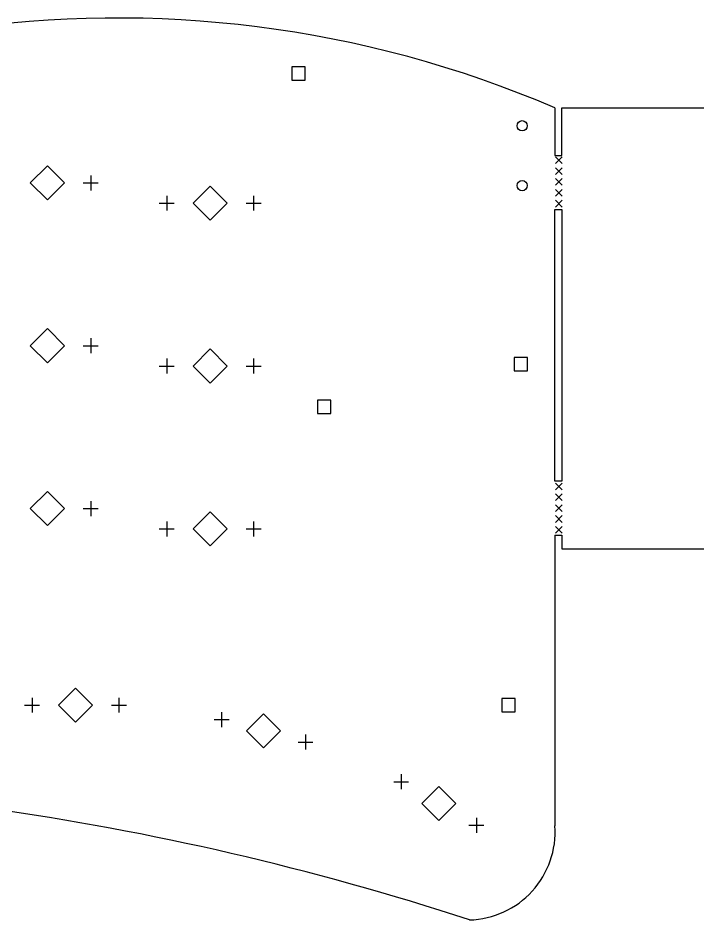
# Model space of a CAD drawing. Extents: x 1.3 to 13.6, y -7 to -2.1.
# Drawn here: x 4.245 to 7.377, y -6.209 to -2.055 of the extents above; entities that cross this region are included whole.
import ezdxf

# ---------------------------------------------------------------- set-up
doc = ezdxf.new("R2010")
doc.units = 0
doc.header["$MEASUREMENT"] = 0
doc.layers.add('BLACK', color=7, linetype='CONTINUOUS')

msp = doc.modelspace()

# ---------------------------------------------------------------- linework, layer by layer
at = {"layer": 'BLACK', "linetype": 'CONTINUOUS'}
for p, q in [((5.56785, -2.28049), (5.5066, -2.28049)), ((5.5066, -2.28049), (5.5066, -2.34174)), ((5.56785, -2.34174), (5.56785, -2.28049)), ((5.5066, -2.34174), (5.56785, -2.34174)), ((6.71833, -2.46859), (6.71833, -2.68733)), ((6.74957, -2.46859), (7.49953, -2.46859)), ((6.74957, -2.68733), (6.74957, -2.46859)), ((6.71833, -2.68733), (6.74957, -2.68733)), ((6.72072, -2.69434), (6.75172, -2.72534)), ((6.75172, -2.69434), (6.72072, -2.72534)), ((4.37974, -2.73557), (4.30124, -2.81407)), ((4.45824, -2.81407), (4.37974, -2.73557)), ((4.57974, -2.77962), (4.57974, -2.84852)), ((6.72072, -2.74434), (6.75172, -2.77534)), ((6.75172, -2.74434), (6.72072, -2.77534)), ((4.30124, -2.81407), (4.37974, -2.89257)), ((4.37974, -2.89257), (4.45824, -2.81407)), ((4.5453, -2.81407), (4.61419, -2.81407)), ((6.72072, -2.79434), (6.75172, -2.82534)), ((6.75172, -2.79434), (6.72072, -2.82534)), ((5.12974, -2.82907), (5.05124, -2.90757)), ((5.20824, -2.90757), (5.12974, -2.82907)), ((6.72072, -2.84434), (6.75172, -2.87534)), ((6.75172, -2.84434), (6.72072, -2.87534)), ((4.8953, -2.90757), (4.96419, -2.90757)), ((4.92974, -2.87312), (4.92974, -2.94202)), ((5.05124, -2.90757), (5.12974, -2.98607)), ((5.12974, -2.98607), (5.20824, -2.90757)), ((5.2953, -2.90757), (5.36419, -2.90757)), ((5.32974, -2.87312), (5.32974, -2.94202)), ((6.72072, -2.89434), (6.75172, -2.92534)), ((6.75172, -2.89434), (6.72072, -2.92534)), ((6.71833, -4.18724), (6.71833, -2.93731)), ((6.71833, -2.93731), (6.74957, -2.93731)), ((6.74957, -2.93731), (6.74957, -4.18724)), ((4.37974, -3.48557), (4.30124, -3.56407)), ((4.45824, -3.56407), (4.37974, -3.48557)), ((4.57974, -3.52962), (4.57974, -3.59852)), ((4.30124, -3.56407), (4.37974, -3.64257)), ((4.37974, -3.64257), (4.45824, -3.56407)), ((4.5453, -3.56407), (4.61419, -3.56407)), ((5.12974, -3.57907), (5.05124, -3.65757)), ((5.20824, -3.65757), (5.12974, -3.57907)), ((4.92974, -3.62312), (4.92974, -3.69202)), ((5.32974, -3.62312), (5.32974, -3.69202)), ((6.59147, -3.61907), (6.53022, -3.61907)), ((6.53022, -3.61907), (6.53022, -3.68032)), ((6.59147, -3.68032), (6.59147, -3.61907)), ((4.8953, -3.65757), (4.96419, -3.65757)), ((5.05124, -3.65757), (5.12974, -3.73607)), ((5.12974, -3.73607), (5.20824, -3.65757)), ((5.2953, -3.65757), (5.36419, -3.65757)), ((6.53022, -3.68032), (6.59147, -3.68032)), ((5.68596, -3.81445), (5.62471, -3.81445)), ((5.62471, -3.81445), (5.62471, -3.87569)), ((5.68596, -3.87569), (5.68596, -3.81445)), ((5.62471, -3.87569), (5.68596, -3.87569)), ((6.74957, -4.18724), (6.71833, -4.18724)), ((4.37974, -4.23557), (4.30124, -4.31407)), ((4.45824, -4.31407), (4.37974, -4.23557)), ((6.72072, -4.19673), (6.75172, -4.22773)), ((6.75172, -4.19673), (6.72072, -4.22773)), ((6.72072, -4.24673), (6.75172, -4.27773)), ((6.75172, -4.24673), (6.72072, -4.27773)), ((4.30124, -4.31407), (4.37974, -4.39257)), ((4.37974, -4.39257), (4.45824, -4.31407)), ((4.5453, -4.31407), (4.61419, -4.31407)), ((4.57974, -4.27962), (4.57974, -4.34852)), ((6.72072, -4.29673), (6.75172, -4.32773)), ((6.75172, -4.29673), (6.72072, -4.32773)), ((5.12974, -4.32907), (5.05124, -4.40757)), ((5.20824, -4.40757), (5.12974, -4.32907)), ((6.72072, -4.34673), (6.75172, -4.37773)), ((6.75172, -4.34673), (6.72072, -4.37773)), ((4.92974, -4.37312), (4.92974, -4.44202)), ((5.32974, -4.37312), (5.32974, -4.44202)), ((6.72072, -4.39673), (6.75172, -4.42773)), ((6.75172, -4.39673), (6.72072, -4.42773)), ((4.8953, -4.40757), (4.96419, -4.40757)), ((5.05124, -4.40757), (5.12974, -4.48607)), ((5.12974, -4.48607), (5.20824, -4.40757)), ((5.2953, -4.40757), (5.36419, -4.40757)), ((6.71833, -4.43722), (6.71833, -5.77568)), ((6.71833, -4.43722), (6.74957, -4.43722)), ((6.74957, -4.43722), (6.74957, -4.49972)), ((6.74957, -4.49972), (7.49953, -4.49972)), ((4.50967, -5.14108), (4.43117, -5.21958)), ((4.58817, -5.21958), (4.50967, -5.14108)), ((4.30967, -5.18513), (4.30967, -5.25403)), ((4.70967, -5.18513), (4.70967, -5.25403)), ((6.53537, -5.18945), (6.47412, -5.18945)), ((6.47412, -5.18945), (6.47412, -5.25069)), ((6.53537, -5.25069), (6.53537, -5.18945)), ((4.27522, -5.21958), (4.34411, -5.21958)), ((4.43117, -5.21958), (4.50967, -5.29808)), ((4.50967, -5.29808), (4.58817, -5.21958)), ((4.67522, -5.21958), (4.74411, -5.21958)), ((5.18262, -5.25148), (5.18262, -5.32037)), ((5.37581, -5.25919), (5.29731, -5.33769)), ((5.45431, -5.33769), (5.37581, -5.25919)), ((6.47412, -5.25069), (6.53537, -5.25069)), ((5.14817, -5.28593), (5.21707, -5.28593)), ((5.29731, -5.33769), (5.37581, -5.41619)), ((5.37581, -5.41619), (5.45431, -5.33769)), ((5.56899, -5.355), (5.56899, -5.4239)), ((5.53454, -5.38945), (5.60344, -5.38945)), ((6.00969, -5.53789), (6.00969, -5.60678)), ((5.97524, -5.57233), (6.04414, -5.57233)), ((6.18289, -5.59383), (6.10439, -5.67233)), ((6.26139, -5.67233), (6.18289, -5.59383)), ((6.10439, -5.67233), (6.18289, -5.75083)), ((6.18289, -5.75083), (6.26139, -5.67233)), ((6.32165, -5.77233), (6.39055, -5.77233)), ((6.3561, -5.73789), (6.3561, -5.80678))]:
    msp.add_line(p, q, dxfattribs=at)
at = {"layer": 'BLACK'}
for centre in [(6.56724, -2.55127), (6.56724, -2.82686)]:
    msp.add_circle(centre, 0.02362, dxfattribs=at)
for centre, radius, start, end in [((4.70085, -7.1823), 5.1273, 66.8289, 130.025), ((2.32007, -18.4371), 12.8673, 71.8673, 92.154), ((6.31298, -5.80268), 0.40624, -88.3578, 3.81032)]:
    msp.add_arc(centre, radius, start, end, dxfattribs=at)

doc.saveas('drawing.dxf')
